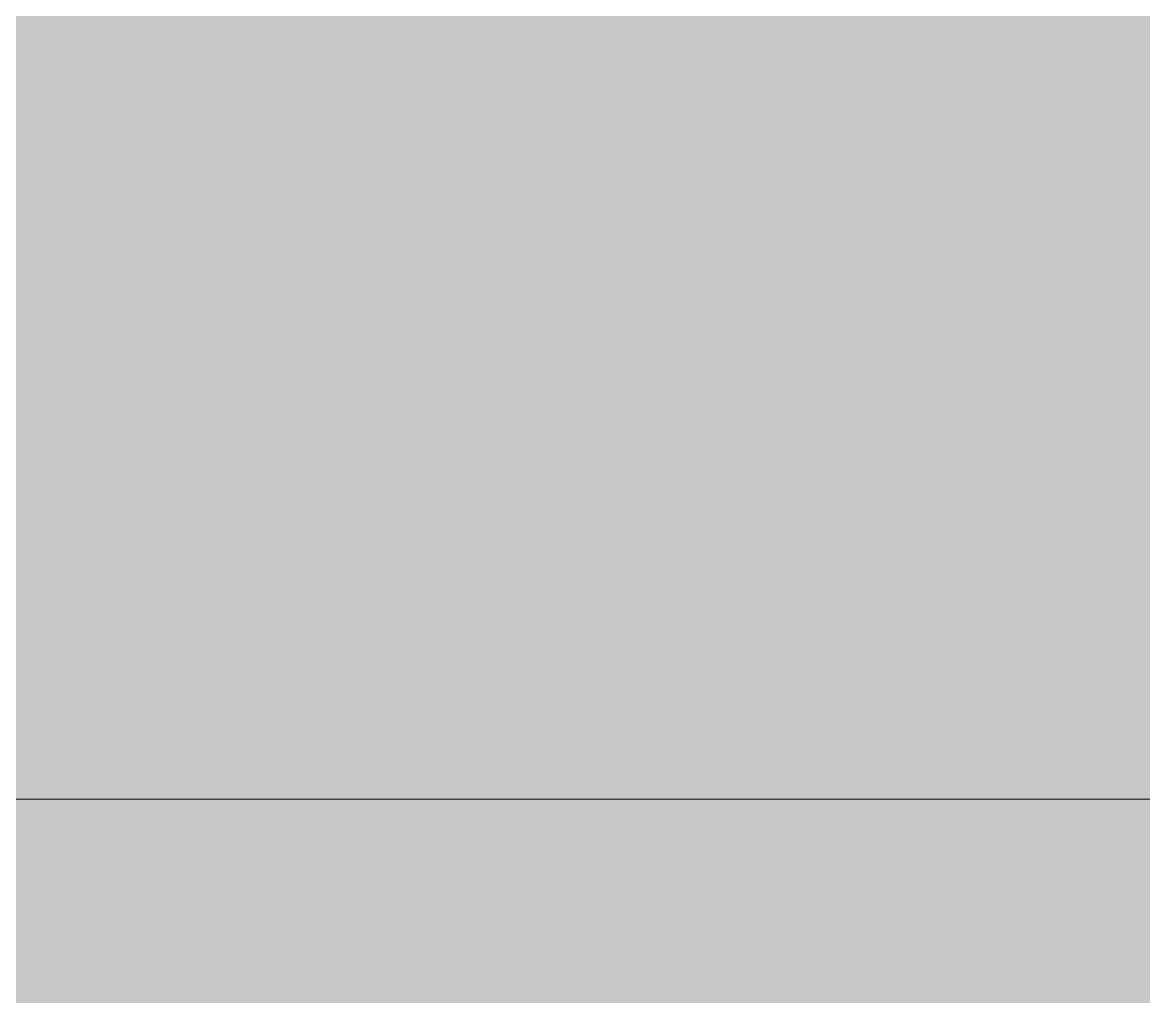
# Model space of a CAD drawing. Header units: inches. Extents: x 1701 to 6949, y -252 to 585.
# Drawn here: x 2254.5694 to 2255.0221, y 141.7478 to 142.1414 of the extents above; entities that cross this region are included whole.
import ezdxf

# ---------------------------------------------------------------- set-up
doc = ezdxf.new("R2010")
doc.units = ezdxf.units.IN
doc.header["$MEASUREMENT"] = 0
doc.layers.add('A-FLOR-HRAL', color=11, linetype='Continuous', lineweight=9)

# ---------------------------------------------------------------- blocks, each defined once
blk = doc.blocks.new('Railing - Railing-2567857-SECTION _ CENTER LOOKING WEST')
at = {"layer": 'A-FLOR-HRAL'}
h = blk.add_hatch(color=256, dxfattribs=at)
h.paths.add_polyline_path([(2278.8267, 141.82752), (2295.95248, 141.82752), (2295.95248, 142.30078), (2249.88948, 142.30078), (2249.88948, 141.82752), (2262.0682, 141.82752)], flags=0)
h.paths.add_polyline_path([(2328.64729, 141.82752), (2328.17403, 142.30078), (2328.17403, 141.82752)], flags=0)
h.paths.add_polyline_path([(2220.17195, 141.82752), (2248.70838, 141.82752), (2248.70838, 142.30078), (2218.84903, 142.30078), (2218.37577, 141.82752)], flags=0)
h.paths.add_polyline_path([(2326.99293, 141.82752), (2326.99293, 142.30078), (2297.13358, 142.30078), (2297.13358, 141.82752), (2324.91258, 141.82752)], flags=0)
h = blk.add_hatch(color=256, dxfattribs=at)
h.paths.add_polyline_path([(2218.84903, 141.35426), (2248.70838, 141.35426), (2248.70838, 141.82752), (2218.37577, 141.82752)], flags=0)
h.paths.add_polyline_path([(2328.17403, 141.35426), (2328.64729, 141.82752), (2328.17403, 141.82752)], flags=0)
h.paths.add_polyline_path([(2326.99293, 141.35426), (2326.99293, 141.82752), (2297.13358, 141.82752), (2297.13358, 141.35426), (2324.91258, 141.35426)], flags=0)
h.paths.add_polyline_path([(2249.88948, 141.35426), (2295.95248, 141.35426), (2295.95248, 141.82752), (2249.88948, 141.82752)], flags=0)
blk.add_line((2295.95248, 141.82752), (2249.88948, 141.82752), dxfattribs=at)

msp = doc.modelspace()

# ---------------------------------------------------------------- block references
at = {"layer": 'A-FLOR-HRAL'}
msp.add_blockref('Railing - Railing-2567857-SECTION _ CENTER LOOKING WEST', (0, 0), dxfattribs=at)

doc.saveas('drawing.dxf')
